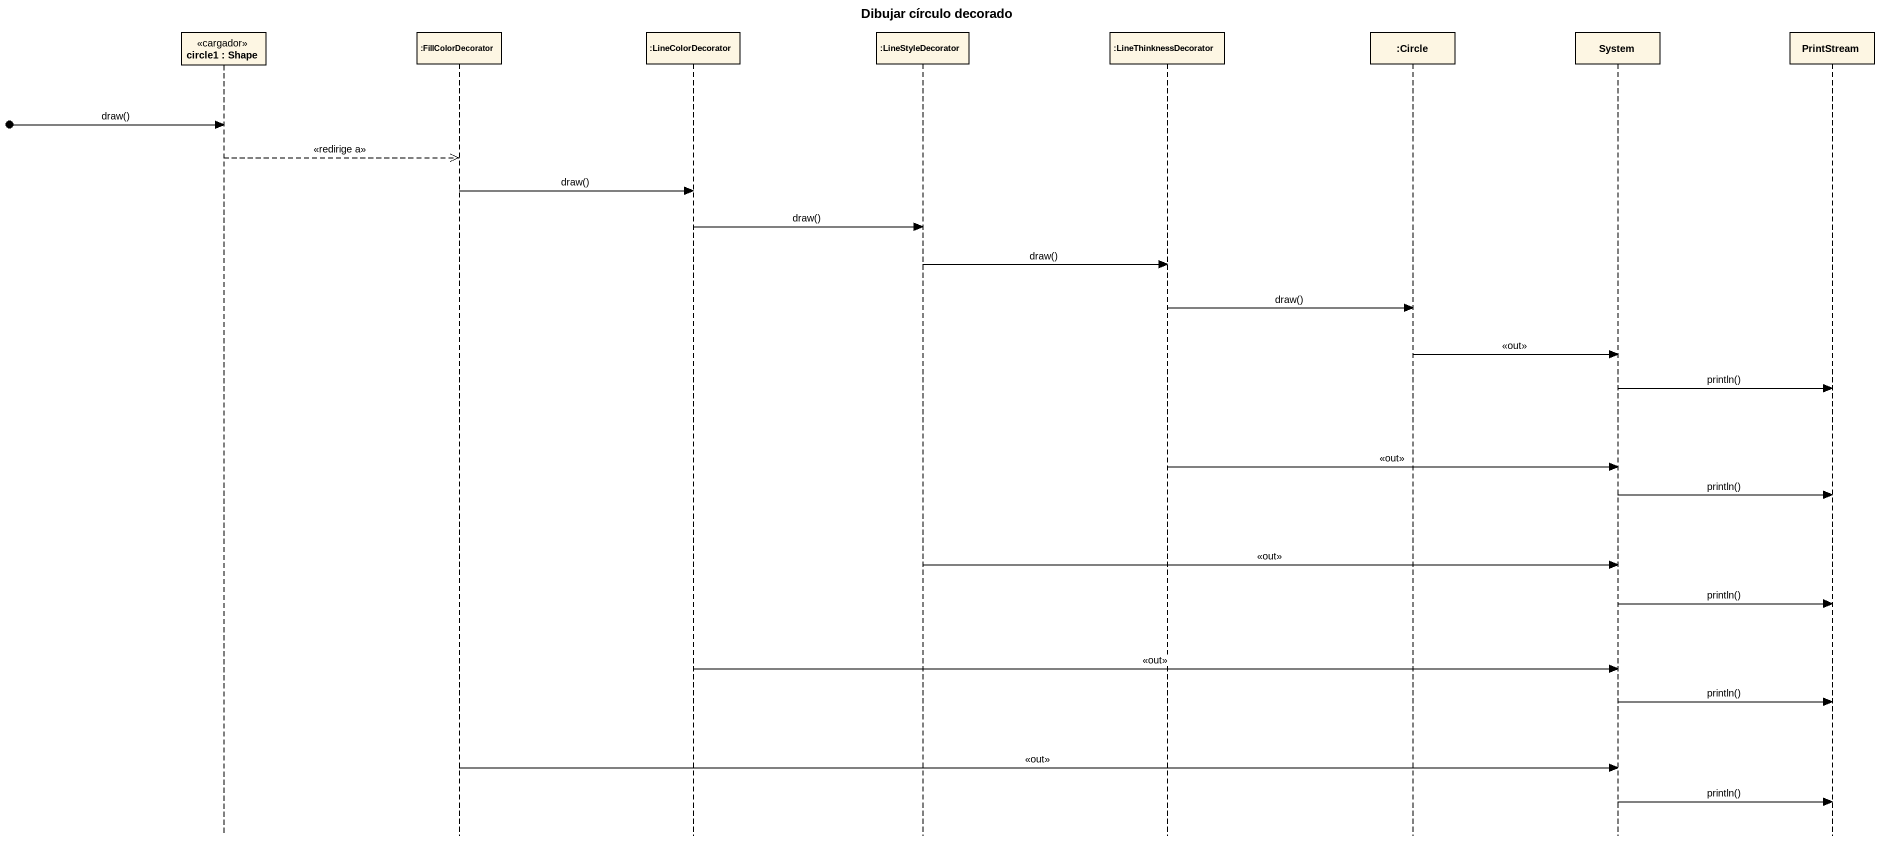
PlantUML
@startuml
title Dibujar círculo decorado
hide footbox
participant "circle1 : Shape" as circle1 <<cargador>>
participant ":FillColorDecorator" as FillColorDecorator
participant ":LineColorDecorator" as LineColorDecorator
participant ":LineStyleDecorator" as LineStyleDecorator
participant ":LineThinknessDecorator" as LineThinknessDecorator
participant ":Circle" as Circle_
participant System
participant PrintStream

[o-> circle1 : draw()
circle1 -->> FillColorDecorator : <<redirige a>>
FillColorDecorator -> LineColorDecorator : draw()
LineColorDecorator -> LineStyleDecorator : draw()
LineStyleDecorator -> LineThinknessDecorator : draw()
LineThinknessDecorator -> Circle_ : draw()
Circle_ -> System : <<out>>
System -> PrintStream : println()
LineThinknessDecorator -> System : <<out>>
System -> PrintStream : println()
LineStyleDecorator -> System : <<out>>
System -> PrintStream : println()
LineColorDecorator -> System : <<out>>
System -> PrintStream : println()
FillColorDecorator -> System : <<out>>
System -> PrintStream : println()
@enduml
